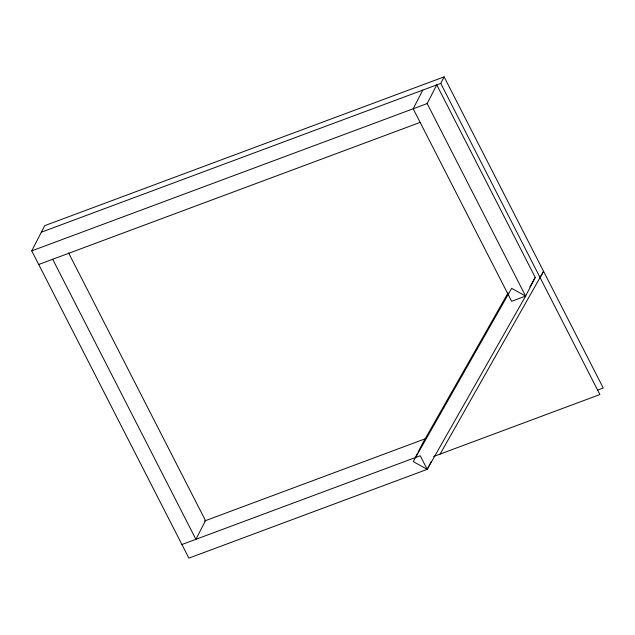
<?xml version="1.0" encoding="UTF-8"?>
<svg xmlns="http://www.w3.org/2000/svg" width="635" height="635" viewBox="0 0 635 635"><rect width="100%" height="100%" fill="white"/><g stroke="black" fill="none" stroke-linecap="round" stroke-linejoin="round"><path stroke-width="0.95" d="M181.927 544.52L420.251 455.739L427.212 469.352L188.889 558.133L31.75 250.873L44.712 225.655L444.119 76.867L603.25 388.017L597.678 390.088M422.783 90.099L413.187 108.775L511.643 301.292L525.621 296.085L535.226 277.4L436.769 84.892L427.164 103.568L31.75 250.873M41.354 232.196L440.761 83.399L444.119 76.867M415.869 456.494L417.171 453.946M418.044 452.255L422.846 442.912L508.048 292.925M427.204 469.36L525.629 296.101L511.667 288.33L413.25 461.589L427.204 469.36L431.141 461.708M529.844 286.901L535.226 277.416M540.163 277.352L543.576 271.335L440.126 454.073M38.711 264.485L420.148 122.388M204.51 521.01L426.148 438.444M433.626 456.494L599.892 394.549L440.761 83.399M427.164 103.568L525.621 296.085M68.596 252.928L205.51 520.636L195.905 539.313L52.689 259.278"/></g></svg>
